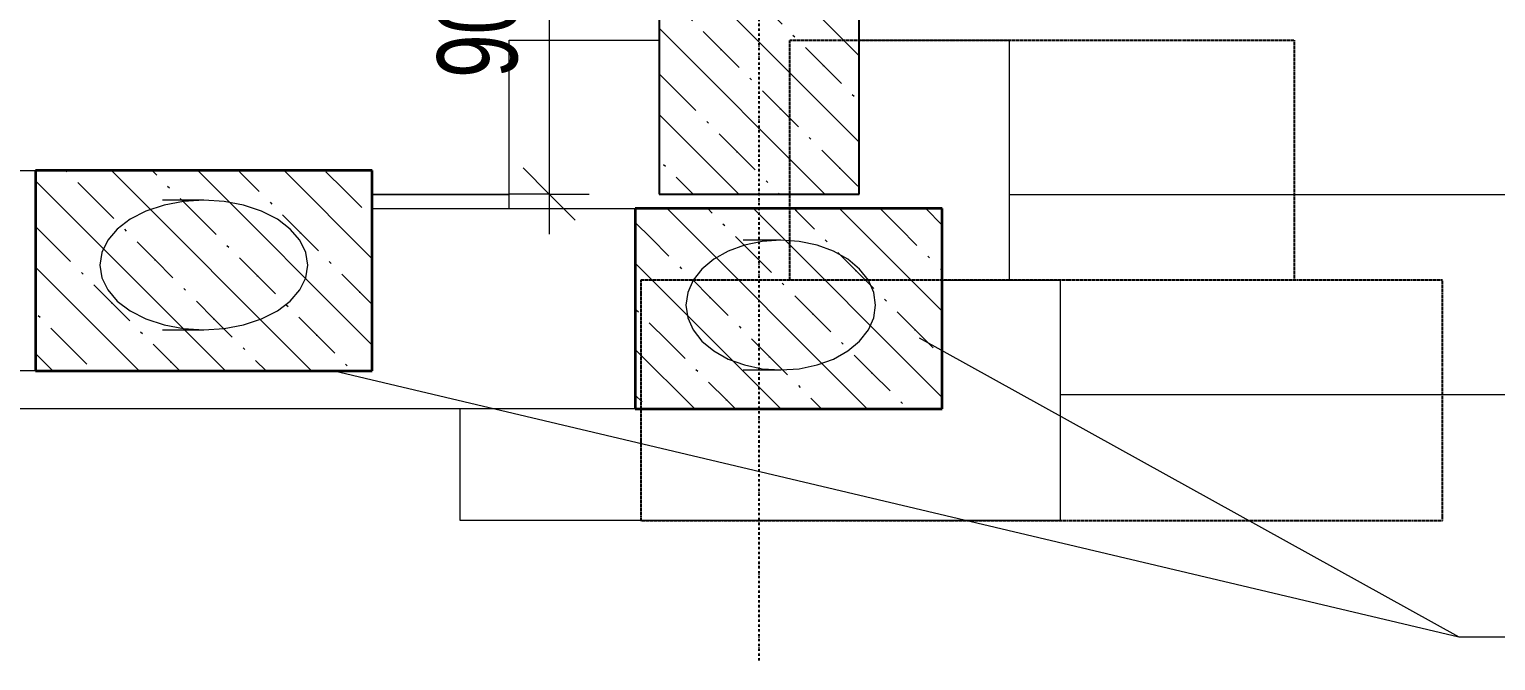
# Model space of a CAD drawing. Header units: millimetres. Extents: x 180139 to 245212, y -4005 to 9345.
# Drawn here: x 197934 to 201598, y -3000 to -1423 of the extents above; entities that cross this region are included whole.
import ezdxf

# ---------------------------------------------------------------- set-up
doc = ezdxf.new("R2010")
doc.units = ezdxf.units.MM
doc.linetypes.add('1_Čerchovaná 6_0mm', pattern=[12, 6, -3, 0, -3])
doc.linetypes.add('3_Čárkovaná 1_0mm', pattern=[2, 1, -1])
for name, color, linetype, lineweight in [('A-ANNO-DIMS', 7, 'Continuous', 9), ('A-ANNO-DIMS-100', 7, 'Continuous', 9), ('A-DETL-1', 7, '3_Čárkovaná 1_0mm', 25), ('A-DETL-THIN', 7, 'Continuous', 9), ('A-FLOR', 7, 'Continuous', 9), ('A-FLOR-1', 7, 'Continuous', 35), ('A-FLOR-PATT-1', 7, 'Continuous', 9), ('A-WALL', 7, 'Continuous', 9), ('A-WALL-1', 7, 'Continuous', 25), ('A-WALL-PATT-1', 7, 'Continuous', 9), ('S-FNDN', 7, 'Continuous', 9)]:
    doc.layers.add(name, color=color, linetype=linetype, lineweight=lineweight)
for name, color, linetype, lineweight, true_color in [('S-GRID-1', 9, '1_Čerchovaná 6_0mm', 25, 0x808080), ('Stávající dešťová kan__Trubky-1', 7, 'Continuous', 9, 0x61a369), ('Stávající splašková kan__Trubky-1', 7, 'Continuous', 9, 0x804000)]:
    doc.layers.add(name, color=color, linetype=linetype, lineweight=lineweight, true_color=true_color)
doc.styles.add('Arial', font='arial.ttf', dxfattribs={"width": 0.7, "height": 200})
doc.dimstyles.new('Vnitřní_-_průhledné_1', dxfattribs={"dimscale": 304.8, "dimtxt": 204.05188, "dimasz": 0.426509, "dimexe": 0.328084, "dimexo": 0.0625, "dimgap": 0.065617, "dimtad": 1, "dimdec": 0, "dimrnd": 5, "dimzin": 0, "dimdsep": 46, "dimtxsty": 'Arial', "dimblk1": 'OBLIQUE', "dimblk2": 'OBLIQUE', "dimsah": 1, "dimcen": 0.09, "dimdle": 0.328084, "dimazin": 0, "dimtfac": 1, "dimtdec": 4, "dimtix": 1, "dimtmove": 0, "dimatfit": 3, "dimfxl": 0.328084, "dimfxlon": 1, "dimtvp": 1, "dimtolj": 1, "dimtzin": 0, "dimarcsym": 2})
pattern_1 = [(315, (193345.21, 3664.97), (107.763, 107.763), []), (315, (193345.21, 3766.57), (107.763, 107.763), [63.5, -38.1, 6.35, -38.1, -63.5]), (315, (193345.21, 3766.57), (107.763, 107.763), [-146.05, 63.5, 0])]

# ---------------------------------------------------------------- blocks, each defined once
blk = doc.blocks.new('DIMBLOCK9-A')
at = {"layer": 'A-ANNO-DIMS-100'}
for p, q in [((199233.3, -834.4), (199233.3, -1934.4)), ((199233.3, -934.4), (199133.3, -934.4)), ((199233.3, -934.4), (199333.3, -934.4)), ((199233.3, -1834.4), (199133.3, -1834.4)), ((199233.3, -1834.4), (199333.3, -1834.4))]:
    blk.add_line(p, q, dxfattribs=at)
at = {"layer": 'A-ANNO-DIMS-100', "lineweight": 18}
for p, q in [((199233.3, -934.4), (199168.3, -869.4)), ((199233.3, -934.4), (199298.3, -999.4)), ((199233.3, -1834.4), (199168.3, -1769.4)), ((199233.3, -1834.4), (199298.3, -1899.4))]:
    blk.add_line(p, q, dxfattribs=at)
at = {"layer": 'A-ANNO-DIMS-100', "color": 0, "insert": (198953.7, -1544.5), "char_height": 200, "width": 384.245, "attachment_point": 1, "rotation": 90, "line_spacing_factor": 0.941778, "style": 'Arial'}
blk.add_mtext('900', dxfattribs=at)
blk = doc.blocks.new('_Oblique')
at = {"color": 0, "linetype": 'ByBlock', "lineweight": -2}
blk.add_line((-0.5, -0.5), (0.5, 0.5), dxfattribs=at)

msp = doc.modelspace()

# ---------------------------------------------------------------- hatches: boundary and pattern name
at = {"layer": 'A-FLOR-PATT-1'}
h = msp.add_hatch(dxfattribs=at)
h.set_pattern_fill('FP_2', color=256, style=0, pattern_type=2)
h.set_pattern_definition(pattern_1)
h.paths.add_polyline_path([(198791, -2276), (198791, -1776), (197949.9, -1776), (197949.9, -2276), (198519.2, -2276)])
h = msp.add_hatch(dxfattribs=at)
h.set_pattern_fill('FP_2', color=256, style=0, pattern_type=2)
h.set_pattern_definition(pattern_1)
h.paths.add_polyline_path([(199448.6, -2371), (200215.4, -2371), (200215.4, -1871), (199448.6, -1871), (199448.6, -2050.3)])
at = {"layer": 'A-WALL-PATT-1'}
h = msp.add_hatch(dxfattribs=at)
h.set_pattern_fill('FP_2', color=256, style=0, pattern_type=2)
h.set_pattern_definition(pattern_1)
h.paths.add_polyline_path([(200008.2, -1834.4), (200008.2, -934.4), (199508.2, -934.4), (199508.2, -1834.4), (199667.9, -1834.4)])

# ---------------------------------------------------------------- linework, layer by layer
at = {"layer": 'A-DETL-1'}
for p, q in [((199835, -1450), (201095, -1450)), ((199835, -2050), (199835, -1450)), ((201095, -1450), (201095, -2050)), ((199462.5, -2050), (199462.5, -2650)), ((201465, -2050), (199462.5, -2050)), ((201095, -2050), (199835, -2050)), ((201465, -2650), (201465, -2050)), ((199462.5, -2650), (201465, -2650))]:
    msp.add_line(p, q, dxfattribs=at)
at = {"layer": 'A-DETL-THIN'}
for p, q in [((200158.2, -2193.4), (201505.8, -2940.4)), ((198695.8, -2276), (201505.8, -2940.4)), ((201505.8, -2940.4), (203205.8, -2940.4))]:
    msp.add_line(p, q, dxfattribs=at)
at = {"layer": 'A-FLOR'}
for p, q in [((181843.2, -1776), (197949.9, -1776)), ((198791, -1836), (199133.2, -1836)), ((200383.2, -1836), (204645.4, -1836)), ((198791, -1871), (199448.6, -1871)), ((197949.9, -2276), (181968.2, -2276)), ((204645.4, -2336), (200510.7, -2336)), ((199448.6, -2371), (181968.2, -2371))]:
    msp.add_line(p, q, dxfattribs=at)
at = {"layer": 'A-FLOR-1'}
for p, q in [((198791, -1776), (197949.9, -1776)), ((197949.9, -1776), (197949.9, -2276)), ((198791, -2276), (198791, -1776)), ((200215.4, -1871), (199448.6, -1871)), ((199448.6, -1871), (199448.6, -2371)), ((200215.4, -2371), (200215.4, -1871)), ((197949.9, -2276), (198791, -2276)), ((199448.6, -2371), (200215.4, -2371))]:
    msp.add_line(p, q, dxfattribs=at)
at = {"layer": 'A-WALL'}
msp.add_line((198791, -1834.4), (199133.2, -1834.4), dxfattribs=at)
at = {"layer": 'A-WALL-1'}
for p, q in [((200008.2, -1834.4), (200008.2, -450)), ((199508.2, -934.4), (199508.2, -1834.4)), ((199508.2, -1834.4), (200008.2, -1834.4))]:
    msp.add_line(p, q, dxfattribs=at)
at = {"layer": 'S-FNDN'}
for p, q in [((199133.2, -1450), (199508.2, -1450)), ((199133.2, -1871), (199133.2, -1450)), ((200008.2, -1450), (200383.2, -1450)), ((200383.2, -2050), (200383.2, -1450)), ((200215.4, -2050), (200510.7, -2050)), ((200510.7, -2650), (200510.7, -2050)), ((199010.7, -2650), (199010.7, -2371)), ((200510.7, -2650), (199010.7, -2650))]:
    msp.add_line(p, q, dxfattribs=at)
at = {"layer": 'S-GRID-1'}
msp.add_line((199758.2, -3000), (199758.2, 8144.9), dxfattribs=at)
at = {"layer": 'Stávající dešťová kan__Trubky-1'}
for p, q in [((198370.4, -1850), (198267.5, -1850)), ((198267.5, -2173.9), (198370.4, -2173.9))]:
    msp.add_line(p, q, dxfattribs=at)
at = {"layer": 'Stávající dešťová kan__Trubky-1', "flags": 128}
for points in [[(198370.4, -1850), (198319.7, -1853.1), (198271, -1862.3), (198226, -1877.3), (198186.6, -1897.4), (198154.3, -1922), (198130.3, -1950), (198115.5, -1980.3), (198110.5, -2011.9)], [(198630.4, -2011.9), (198625.4, -1980.3), (198610.6, -1950), (198586.6, -1922), (198554.3, -1897.4), (198514.9, -1877.3), (198469.9, -1862.3), (198421.2, -1853.1), (198370.4, -1850)], [(198110.5, -2011.9), (198115.5, -2043.5), (198130.3, -2073.9), (198154.3, -2101.9), (198186.6, -2126.4), (198226, -2146.6), (198271, -2161.5), (198319.7, -2170.7), (198370.4, -2173.9)], [(198370.4, -2173.9), (198421.2, -2170.7), (198469.9, -2161.5), (198514.9, -2146.6), (198554.3, -2126.4), (198586.6, -2101.9), (198610.6, -2073.9), (198625.4, -2043.5), (198630.4, -2011.9)]]:
    msp.add_lwpolyline(points, dxfattribs=at)
at = {"layer": 'Stávající splašková kan__Trubky-1'}
for p, q in [((199812, -1950), (199718.1, -1950)), ((199718.1, -2273.9), (199812, -2273.9))]:
    msp.add_line(p, q, dxfattribs=at)
at = {"layer": 'Stávající splašková kan__Trubky-1', "flags": 128}
for points in [[(199812, -1950), (199765.7, -1953.1), (199721.3, -1962.3), (199680.3, -1977.3), (199644.4, -1997.4), (199614.9, -2022), (199593, -2050), (199579.5, -2080.3), (199575, -2111.9)], [(200049, -2111.9), (200044.5, -2080.3), (200031, -2050), (200009.1, -2022), (199979.6, -1997.4), (199943.7, -1977.3), (199902.7, -1962.3), (199858.2, -1953.1), (199812, -1950)], [(199575, -2111.9), (199579.5, -2143.5), (199593, -2173.9), (199614.9, -2201.9), (199644.4, -2226.4), (199680.3, -2246.6), (199721.3, -2261.5), (199765.7, -2270.7), (199812, -2273.9)], [(199812, -2273.9), (199858.2, -2270.7), (199902.7, -2261.5), (199943.7, -2246.6), (199979.6, -2226.4), (200009.1, -2201.9), (200031, -2173.9), (200044.5, -2143.5), (200049, -2111.9)]]:
    msp.add_lwpolyline(points, dxfattribs=at)

# ---------------------------------------------------------------- dimensions: what is measured, and where the dimension line sits
at = {"layer": 'A-ANNO-DIMS'}
dim = msp.add_linear_dim(base=(199233.3, -1834.4), p1=(199333.3, -934.4), p2=(199333.3, -1834.4), angle=90, dimstyle='Vnitřní_-_průhledné_1', override={"dimpost": '<>', "dimfxl": 900}, dxfattribs=at)
dim.commit()
dim.dimension.update_dxf_attribs({"geometry": 'DIMBLOCK9-A', "text_midpoint": (199111.2, -1384.4)})

doc.saveas('drawing.dxf')
